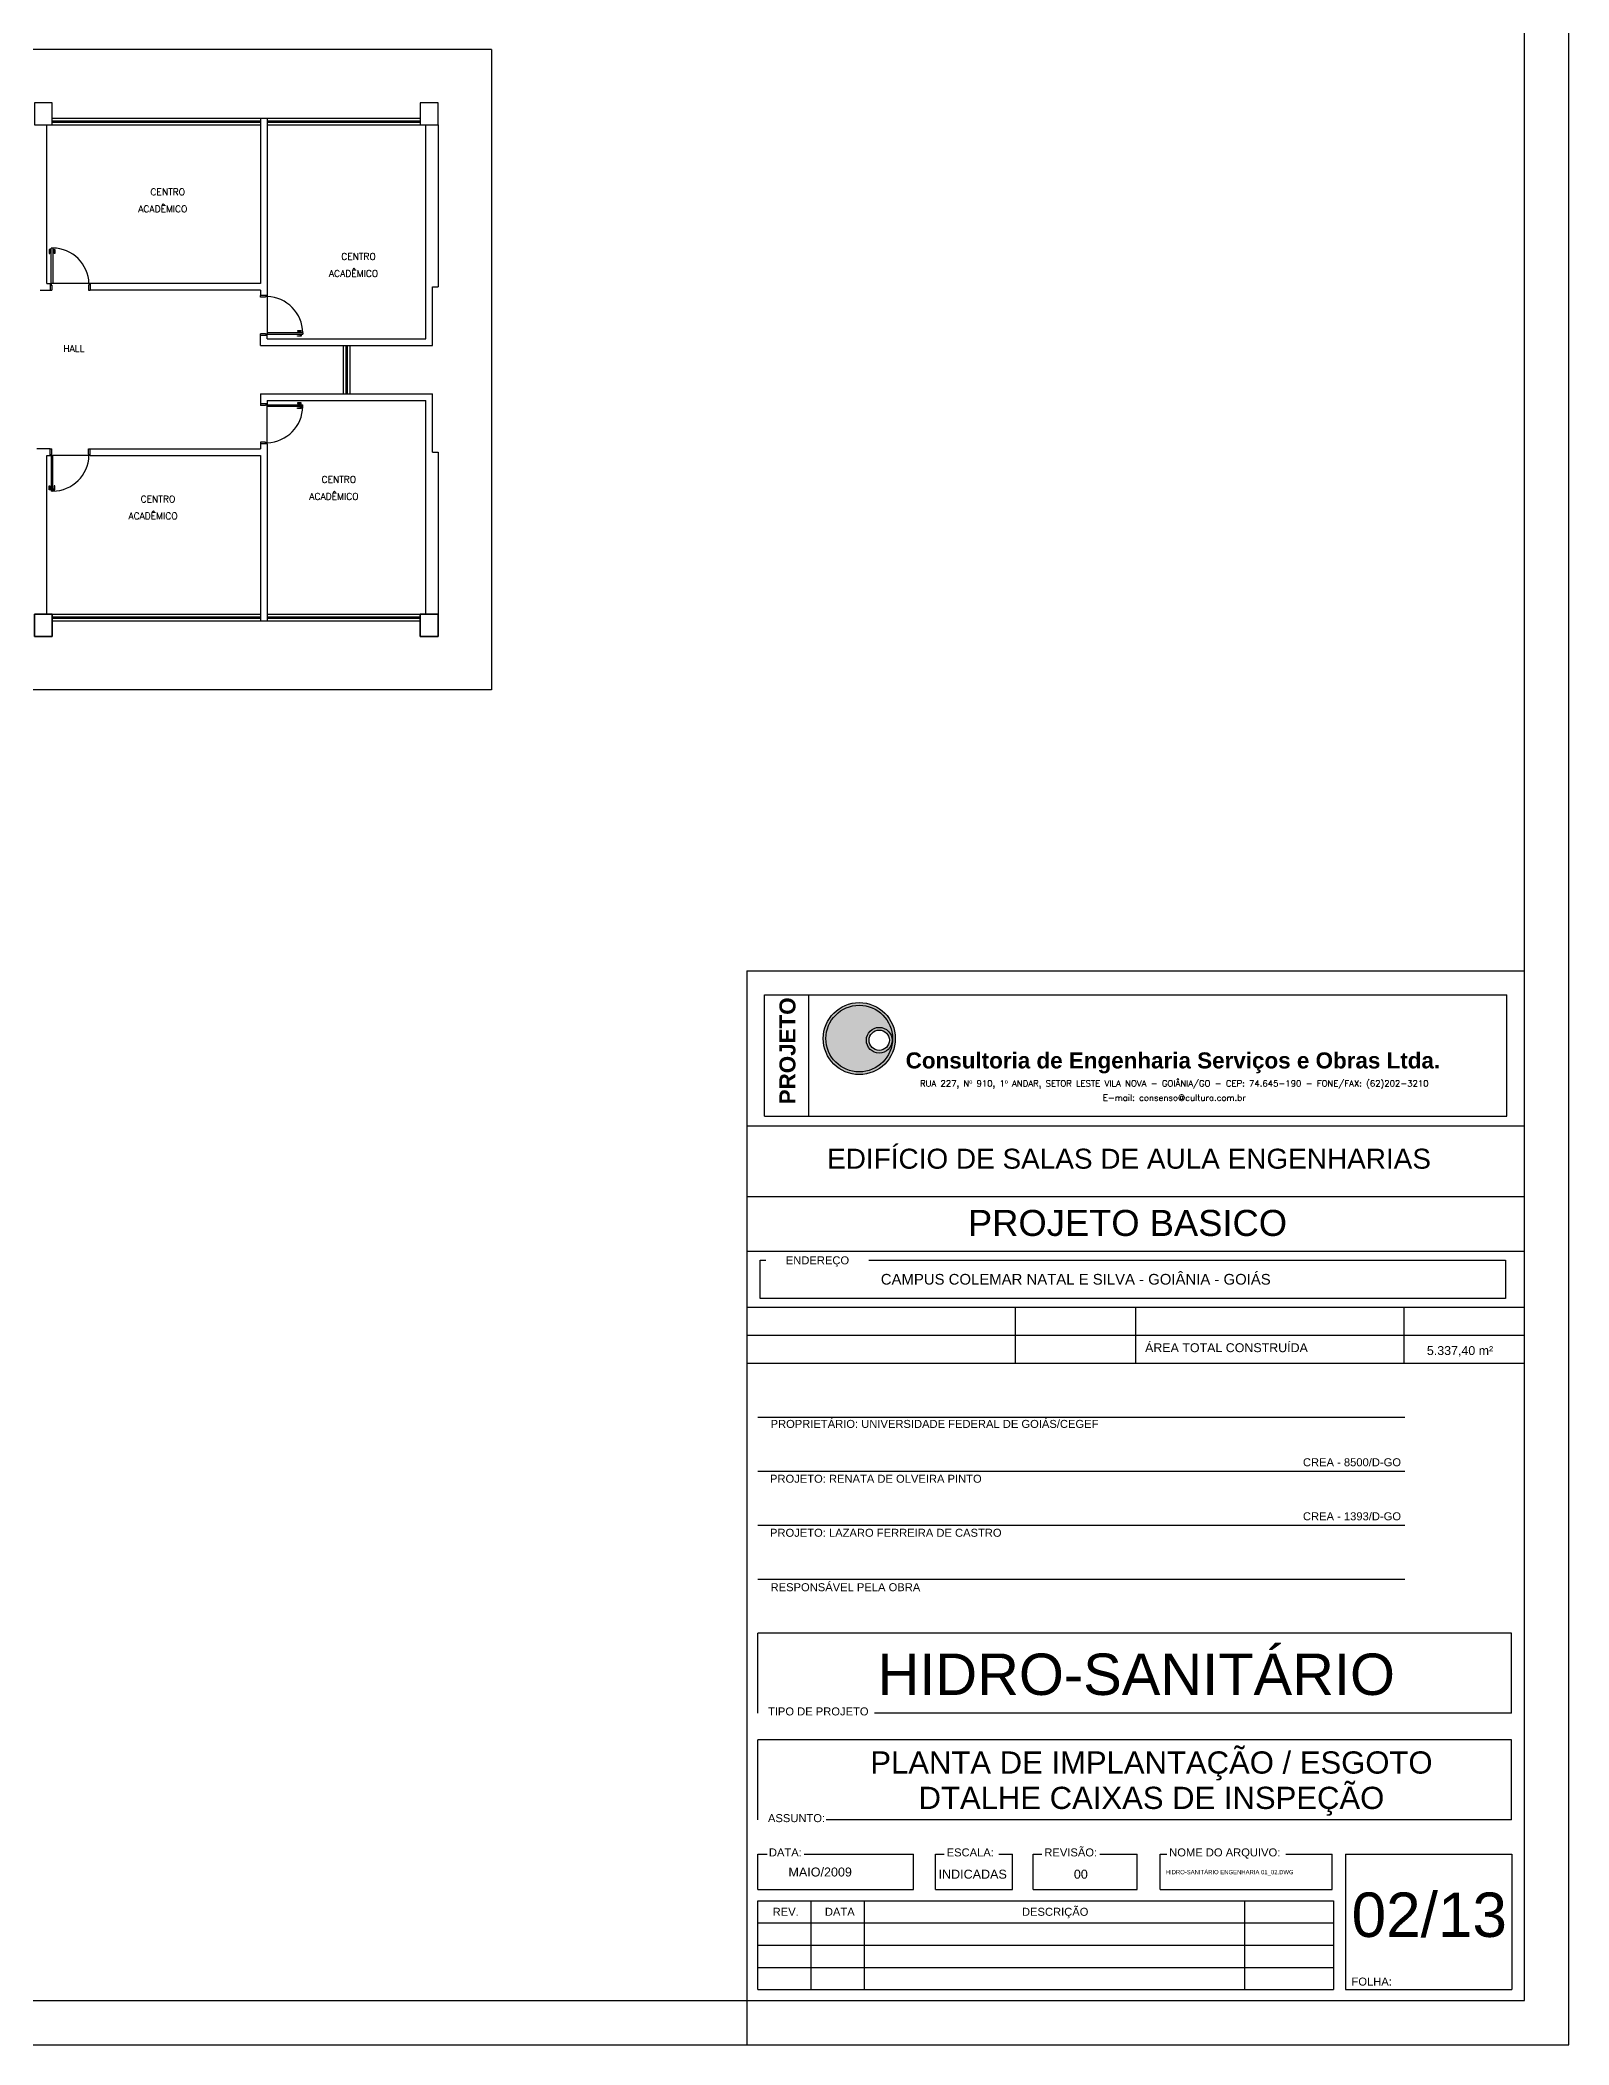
# Model space of a CAD drawing. Header units: millimetres. Extents: x -2485 to 3289, y -257 to 1952.
# Drawn here: x 52.45 to 59.33, y 44.51 to 53.53 of the extents above; entities that cross this region are included whole.
import ezdxf
from ezdxf.enums import TextEntityAlignment as Align

# ---------------------------------------------------------------- set-up
doc = ezdxf.new("R2010")
doc.units = ezdxf.units.MM
doc.header["$LTSCALE"] = 0.3
doc.linetypes.add('CONTINUO', pattern=[0])
for name, color, linetype in [('AUX', 2, 'Continuous'), ('CAR_COLOR12', 20, 'Continuous'), ('CAR_TEXTO_01', 7, 'Continuous'), ('CAR_TEXTO_02', 2, 'Continuous'), ('CARIMBO', 4, 'Continuous'), ('PAREDE', 7, 'CONTINUO'), ('PILAR', 2, 'Continuous'), ('TEXTO', 3, 'Continuous')]:
    doc.layers.add(name, color=color, linetype=linetype)
doc.styles.add('ARIAL', font='ARIAL.TTF', dxfattribs={"height": 0.12})
doc.styles.add('CAIXA', font='swiss.ttf')
doc.styles.add('ROMANS', font='romans.shx', dxfattribs={"height": 0.03})
doc.styles.add('SANSSERIFBOLD', font='sasb____.pfb')

msp = doc.modelspace()

# ---------------------------------------------------------------- hatches: boundary and pattern name
at = {"layer": 'CAR_COLOR12'}
h = msp.add_hatch(color=256, dxfattribs=at)
h.paths.add_polyline_path([(55.986233, 49.038669, 1), (56.285916, 49.038669, 1)])
h.paths.add_polyline_path([(56.283762, 49.031177, 1), (56.167912, 49.031177, 1)], flags=16)
h = msp.add_hatch(color=256, dxfattribs=at)
h.paths.add_polyline_path([(55.986233, 49.038669, 1), (56.285916, 49.038669, 1)])
h.paths.add_polyline_path([(56.283762, 49.031177, 1), (56.167912, 49.031177, 1)], flags=16)
at = {"layer": 'CAR_TEXTO_01'}
h = msp.add_hatch(color=256, dxfattribs=at)
h.paths.add_polyline_path([(56.298195, 49.038669, 1.00000074), (55.973954, 49.038669, 1.00000074)])
h.paths.add_polyline_path([(56.285916, 49.038669, 1), (55.986233, 49.038669, 1)], flags=16)
h = msp.add_hatch(color=256, dxfattribs=at)
h.paths.add_polyline_path([(56.298195, 49.038669, 1.00000074), (55.973954, 49.038669, 1.00000074)])
h.paths.add_polyline_path([(56.285916, 49.038669, 1), (55.986233, 49.038669, 1)], flags=16)
h = msp.add_hatch(color=256, dxfattribs=at)
h.paths.add_polyline_path([(56.283762, 49.031177, 1), (56.167912, 49.031177, 1)])
h.paths.add_polyline_path([(56.271483, 49.031177, -1), (56.180191, 49.031177, -1)], flags=16)
h = msp.add_hatch(color=256, dxfattribs=at)
h.paths.add_polyline_path([(56.283762, 49.031177, 1), (56.167912, 49.031177, 1)])
h.paths.add_polyline_path([(56.271483, 49.031177, -1), (56.180191, 49.031177, -1)], flags=16)

# ---------------------------------------------------------------- linework, layer by layer
at = {"color": 4, "linetype": 'Continuous'}
for p, q in [((59.329768, 44.510518), (59.329768, 60.510518)), ((29.554208, 44.510518), (59.329768, 44.510518))]:
    msp.add_line(p, q, dxfattribs=at)
at = {"color": 12, "linetype": 'Continuous'}
for p, q in [((59.129768, 44.710518), (59.129768, 60.310518)), ((30.054208, 44.710518), (59.129768, 44.710518))]:
    msp.add_line(p, q, dxfattribs=at)
at = {"layer": 'AUX', "color": 12, "linetype": 'Continuous'}
msp.add_line((55.629748, 44.710518), (59.129768, 44.710518), dxfattribs=at)
at = {"layer": 'CAR_TEXTO_01'}
for p, q in [((55.629768, 49.343184), (55.629768, 44.710518)), ((55.629768, 49.343184), (59.129768, 49.343184)), ((55.709768, 48.688869), (55.709768, 49.236105)), ((55.709768, 48.688869), (55.709768, 49.236105)), ((55.709768, 49.236105), (59.049768, 49.236105)), ((55.709768, 49.236105), (59.049768, 49.236105)), ((55.909768, 48.688869), (55.909768, 49.236105)), ((55.909768, 48.688869), (55.909768, 49.236105)), ((59.049768, 48.688869), (59.049768, 49.236105)), ((59.049768, 48.688869), (59.049768, 49.236105)), ((55.629768, 48.645793), (59.129768, 48.645793)), ((55.709768, 48.688869), (59.049768, 48.688869)), ((55.709768, 48.688869), (59.049768, 48.688869)), ((55.629768, 48.327518), (59.129768, 48.327518)), ((55.629768, 48.081481), (59.129768, 48.081481)), ((55.629768, 47.829873), (59.129768, 47.829873)), ((56.837157, 47.829873), (56.837157, 47.578553)), ((57.379768, 47.829873), (57.379768, 47.578553)), ((58.587157, 47.829873), (58.587157, 47.578553)), ((55.629768, 47.704213), (59.129768, 47.704213)), ((55.629768, 47.578553), (59.129768, 47.578553)), ((55.679768, 47.335464), (58.591678, 47.335464)), ((55.679772, 47.092376), (58.591682, 47.092376)), ((55.679768, 46.849287), (58.591678, 46.849287)), ((55.679768, 46.606198), (58.591678, 46.606198)), ((55.679768, 46.00311), (55.679768, 46.36311)), ((59.071051, 46.36311), (55.679768, 46.36311)), ((59.071051, 46.00311), (59.071051, 46.36311)), ((59.071051, 46.00311), (56.205119, 46.00311)), ((55.679768, 45.522936), (55.679768, 45.882936)), ((59.071051, 45.882936), (55.679768, 45.882936)), ((59.071051, 45.522936), (59.071051, 45.882936)), ((59.071051, 45.522936), (55.986556, 45.522936)), ((55.679768, 45.209514), (55.679768, 45.369514)), ((55.679768, 45.369514), (55.721069, 45.369514)), ((55.88759, 45.369514), (56.379768, 45.369514)), ((56.379768, 45.209514), (56.379768, 45.369514)), ((56.479768, 45.369514), (56.517973, 45.369514)), ((56.479768, 45.209514), (56.479768, 45.369514)), ((56.763857, 45.369514), (56.825151, 45.369514)), ((56.825151, 45.209514), (56.825151, 45.369514)), ((56.919333, 45.369514), (56.958314, 45.369514)), ((56.919333, 45.209514), (56.919333, 45.369514)), ((57.218777, 45.369514), (57.386169, 45.369514)), ((57.386169, 45.209514), (57.386169, 45.369514)), ((57.489572, 45.369514), (57.520452, 45.369514)), ((57.489572, 45.209514), (57.489572, 45.369514)), ((58.056133, 45.369514), (58.264475, 45.369514)), ((58.264475, 45.209514), (58.264475, 45.369514)), ((58.323673, 45.369514), (59.073147, 45.369514)), ((58.323673, 45.369514), (58.323673, 44.759514)), ((59.073147, 45.369514), (59.073147, 44.759514)), ((55.679768, 45.209514), (56.379768, 45.209514)), ((56.479768, 45.209514), (56.825151, 45.209514)), ((56.919333, 45.209514), (57.386169, 45.209514)), ((57.489572, 45.209514), (58.264475, 45.209514)), ((55.679768, 45.159514), (58.270294, 45.159514)), ((55.679768, 44.759514), (55.679768, 45.159514)), ((55.919768, 44.759514), (55.919768, 45.159514)), ((56.159768, 44.759514), (56.159768, 45.159514)), ((57.870294, 45.159514), (57.870294, 44.759514)), ((58.270294, 45.159514), (58.270294, 44.759514)), ((55.679768, 45.059514), (58.270294, 45.059514)), ((55.679768, 44.959514), (58.270294, 44.959514)), ((55.679768, 44.859514), (58.270294, 44.859514)), ((55.679768, 44.759514), (58.270294, 44.759514)), ((58.323673, 44.759514), (59.073147, 44.759514)), ((55.629748, 44.710518), (55.629748, 44.510518))]:
    msp.add_line(p, q, dxfattribs=at)
msp.add_lwpolyline([(56.17849, 48.042019), (59.044456, 48.042019), (59.044456, 47.869335), (55.690727, 47.869335), (55.690727, 48.042019), (55.715268, 48.042019)], dxfattribs=at)
for centre, radius in [((56.136075, 49.038669), 0.16212), ((56.136075, 49.038669), 0.16212), ((56.136075, 49.038669), 0.149841), ((56.136075, 49.038669), 0.149841), ((56.225837, 49.031177), 0.057925), ((56.225837, 49.031177), 0.057925), ((56.225837, 49.031177), 0.057925), ((56.225837, 49.031177), 0.057925), ((56.225837, 49.031177), 0.045646), ((56.225837, 49.031177), 0.045646)]:
    msp.add_circle(centre, radius, dxfattribs=at)
at = {"layer": 'PAREDE'}
for p, q in [((54.480453, 53.489837), (47.165453, 53.489837)), ((54.480453, 53.489837), (54.480453, 50.607837)), ((52.479453, 52.435837), (52.479453, 53.149837)), ((52.504453, 53.179837), (53.441453, 53.179837)), ((52.504453, 53.167837), (53.441453, 53.167837)), ((52.504453, 53.161837), (53.441453, 53.161837)), ((52.504453, 53.149837), (53.441453, 53.149837)), ((53.441453, 53.179837), (53.471453, 53.179837)), ((53.441453, 53.179837), (53.441453, 52.435837)), ((53.471453, 53.179837), (54.160453, 53.179837)), ((53.471453, 53.179837), (53.471453, 52.382837)), ((53.471453, 53.167837), (54.160453, 53.167837)), ((53.471453, 53.161837), (54.160453, 53.161837)), ((53.471453, 53.149837), (54.160453, 53.149837)), ((54.185453, 52.187837), (54.185453, 53.149837)), ((54.240453, 53.149837), (54.240453, 52.420837)), ((52.499453, 52.435837), (52.499453, 52.595837)), ((52.506453, 52.595837), (52.499453, 52.595837)), ((52.506453, 52.595837), (52.506453, 52.435837)), ((52.499453, 52.589255), (52.490703, 52.589255)), ((52.490703, 52.589255), (52.490703, 52.571755)), ((52.490703, 52.571755), (52.49289, 52.571755)), ((52.49289, 52.571755), (52.49289, 52.586455)), ((52.49289, 52.586455), (52.499453, 52.586455)), ((52.506453, 52.589255), (52.515203, 52.589255)), ((52.513015, 52.586455), (52.506453, 52.586455)), ((52.513015, 52.571755), (52.513015, 52.586455)), ((52.515203, 52.571755), (52.513015, 52.571755)), ((52.515203, 52.589255), (52.515203, 52.571755)), ((52.479453, 52.435837), (52.494453, 52.435837)), ((52.479453, 52.435837), (52.494453, 52.435837)), ((52.494453, 52.435837), (52.494453, 52.405837)), ((52.494453, 52.435837), (52.499453, 52.435837)), ((52.506453, 52.435837), (52.499453, 52.435837)), ((52.499453, 52.435837), (52.499453, 52.428837)), ((52.499453, 52.428837), (52.501953, 52.428837)), ((52.501953, 52.428837), (52.501953, 52.405837)), ((52.669453, 52.435837), (52.506453, 52.435837)), ((52.669453, 52.428837), (52.666953, 52.428837)), ((52.666953, 52.428837), (52.666953, 52.405837)), ((52.674453, 52.435837), (52.669453, 52.435837)), ((52.669453, 52.435837), (52.669453, 52.428837)), ((53.441453, 52.435837), (52.674453, 52.435837)), ((52.674453, 52.435837), (52.674453, 52.405837)), ((54.215453, 52.157837), (54.215453, 52.420837)), ((54.215453, 52.420837), (54.240453, 52.420837)), ((52.449453, 52.405837), (52.494453, 52.405837)), ((52.479453, 52.405837), (52.494453, 52.405837)), ((52.494453, 52.405837), (52.501953, 52.405837)), ((52.666953, 52.405837), (52.674453, 52.405837)), ((53.441453, 52.405837), (52.674453, 52.405837)), ((53.441453, 52.405837), (53.441453, 52.382837)), ((53.441453, 52.375337), (53.441453, 52.382837)), ((53.471453, 52.382837), (53.441453, 52.382837)), ((53.464453, 52.375337), (53.441453, 52.375337)), ((53.471453, 52.377837), (53.464453, 52.377837)), ((53.464453, 52.377837), (53.464453, 52.375337)), ((53.471453, 52.382837), (53.471453, 52.377837)), ((53.471453, 52.377837), (53.471453, 52.214837)), ((53.464453, 52.210337), (53.441453, 52.210337)), ((53.441453, 52.202837), (53.441453, 52.210337)), ((53.471453, 52.202837), (53.441453, 52.202837)), ((53.441453, 52.157837), (53.441453, 52.202837)), ((53.441453, 52.157837), (54.215453, 52.157837)), ((53.464453, 52.207837), (53.464453, 52.210337)), ((53.471453, 52.207837), (53.464453, 52.207837)), ((53.631453, 52.214837), (53.471453, 52.214837)), ((53.471453, 52.214837), (53.471453, 52.207837)), ((53.471453, 52.207837), (53.631453, 52.207837)), ((53.471453, 52.202837), (53.471453, 52.207837)), ((53.471453, 52.187837), (53.471453, 52.202837)), ((53.471453, 52.187837), (53.471453, 52.202837)), ((53.471453, 52.187837), (54.185453, 52.187837)), ((53.624871, 52.223587), (53.607371, 52.223587)), ((53.607371, 52.223587), (53.607371, 52.221399)), ((53.607371, 52.221399), (53.622071, 52.221399)), ((53.607371, 52.199087), (53.607371, 52.201274)), ((53.607371, 52.201274), (53.622071, 52.201274)), ((53.624871, 52.199087), (53.607371, 52.199087)), ((53.622071, 52.221399), (53.622071, 52.214837)), ((53.622071, 52.201274), (53.622071, 52.207837)), ((53.624871, 52.214837), (53.624871, 52.223587)), ((53.624871, 52.207837), (53.624871, 52.199087)), ((53.631453, 52.214837), (53.631453, 52.207837)), ((53.813452, 52.157837), (53.813453, 51.939837)), ((53.825452, 52.157837), (53.825453, 51.939837)), ((53.831452, 52.157837), (53.831453, 51.939837)), ((53.843452, 52.157837), (53.843453, 51.939837)), ((53.441453, 51.939837), (54.215453, 51.939837)), ((53.441453, 51.939837), (53.441453, 51.894837)), ((53.471453, 51.894837), (53.441453, 51.894837)), ((53.441453, 51.894837), (53.441453, 51.887337)), ((53.464453, 51.887337), (53.441453, 51.887337)), ((53.471453, 51.889837), (53.464453, 51.889837)), ((53.464453, 51.889837), (53.464453, 51.887337)), ((53.471453, 51.909837), (54.185453, 51.909837)), ((53.471453, 51.909837), (53.471453, 51.894837)), ((53.471453, 51.909837), (53.471453, 51.894837)), ((53.471453, 51.894837), (53.471453, 51.889837)), ((53.471453, 51.889837), (53.631453, 51.889837)), ((53.471453, 51.882837), (53.471453, 51.889837)), ((53.631453, 51.882837), (53.471453, 51.882837)), ((53.471453, 51.719837), (53.471453, 51.882837)), ((53.624871, 51.898587), (53.607371, 51.898587)), ((53.607371, 51.898587), (53.607371, 51.896399)), ((53.607371, 51.896399), (53.622071, 51.896399)), ((53.607371, 51.874087), (53.607371, 51.876274)), ((53.607371, 51.876274), (53.622071, 51.876274)), ((53.624871, 51.874087), (53.607371, 51.874087)), ((53.622071, 51.896399), (53.622071, 51.889837)), ((53.622071, 51.876274), (53.622071, 51.882837)), ((53.624871, 51.889837), (53.624871, 51.898587)), ((53.624871, 51.882837), (53.624871, 51.874087)), ((53.631453, 51.882837), (53.631453, 51.889837)), ((54.185453, 50.947837), (54.185453, 51.909837)), ((54.215453, 51.676837), (54.215453, 51.939837)), ((52.494453, 51.691837), (52.434453, 51.691837)), ((52.494453, 51.661837), (52.494453, 51.691837)), ((52.494453, 51.691837), (52.501953, 51.691837)), ((52.501953, 51.668837), (52.501953, 51.691837)), ((52.666953, 51.668837), (52.666953, 51.691837)), ((52.666953, 51.691837), (52.674453, 51.691837)), ((52.674453, 51.691837), (53.441453, 51.691837)), ((52.674453, 51.661837), (52.674453, 51.691837)), ((53.464453, 51.722337), (53.441453, 51.722337)), ((53.441453, 51.722337), (53.441453, 51.714837)), ((53.441453, 51.714837), (53.441453, 51.691837)), ((53.471453, 51.714837), (53.441453, 51.714837)), ((53.464453, 51.719837), (53.464453, 51.722337)), ((53.471453, 51.719837), (53.464453, 51.719837)), ((53.471453, 51.714837), (53.471453, 51.719837)), ((53.471453, 51.714837), (53.471453, 50.917837)), ((52.479453, 50.947837), (52.479453, 51.661837)), ((52.479453, 51.661837), (52.494453, 51.661837)), ((52.494453, 51.661837), (52.499453, 51.661837)), ((52.499453, 51.661837), (52.499453, 51.668837)), ((52.499453, 51.668837), (52.501953, 51.668837)), ((52.499453, 51.661837), (52.499453, 51.501837)), ((52.506453, 51.661837), (52.499453, 51.661837)), ((52.506453, 51.501837), (52.506453, 51.661837)), ((52.669453, 51.661837), (52.506453, 51.661837)), ((52.669453, 51.668837), (52.666953, 51.668837)), ((52.669453, 51.661837), (52.669453, 51.668837)), ((52.674453, 51.661837), (52.669453, 51.661837)), ((52.674453, 51.661837), (53.441453, 51.661837)), ((53.441453, 51.661837), (53.441453, 50.917837)), ((54.215453, 51.676837), (54.240453, 51.676837)), ((54.240453, 51.676837), (54.240453, 50.947837)), ((52.490703, 51.508419), (52.490703, 51.525919)), ((52.490703, 51.525919), (52.49289, 51.525919)), ((52.49289, 51.525919), (52.49289, 51.511219)), ((52.49289, 51.511219), (52.499453, 51.511219)), ((52.513015, 51.511219), (52.506453, 51.511219)), ((52.515203, 51.525919), (52.513015, 51.525919)), ((52.513015, 51.525919), (52.513015, 51.511219)), ((52.515203, 51.508419), (52.515203, 51.525919)), ((52.499453, 51.508419), (52.490703, 51.508419)), ((52.506453, 51.501837), (52.499453, 51.501837)), ((52.506453, 51.508419), (52.515203, 51.508419)), ((52.504453, 50.947837), (53.441453, 50.947837)), ((52.504453, 50.935837), (53.441453, 50.935837)), ((52.504453, 50.929837), (53.441453, 50.929837)), ((52.504453, 50.917837), (53.441453, 50.917837)), ((53.441453, 50.917837), (53.471453, 50.917837)), ((53.471453, 50.947837), (54.160453, 50.947837)), ((53.471453, 50.935837), (54.160453, 50.935837)), ((53.471453, 50.929837), (54.160453, 50.929837)), ((53.471453, 50.917837), (54.160453, 50.917837)), ((54.480453, 50.607837), (45.800453, 50.607837))]:
    msp.add_line(p, q, dxfattribs=at)
for centre, start, end in [((52.504423, 52.430741), 1.7686294, 89.2956579), ((53.466357, 52.212807), 0.7043421, 88.2313706), ((53.466357, 51.884866), 271.7686294, 359.2956579), ((52.504423, 51.666933), 270.7043421, 358.2313706)]:
    msp.add_arc(centre, 0.165108, start, end, dxfattribs=at)
at = {"layer": 'PILAR'}
for points in [[(52.424453, 53.149837), (52.504453, 53.149837), (52.504453, 53.249837), (52.424453, 53.249837)], [(52.424453, 53.149837), (52.504453, 53.149837), (52.504453, 53.249837), (52.424453, 53.249837)], [(54.160453, 53.149837), (54.240453, 53.149837), (54.240453, 53.249837), (54.160453, 53.249837)], [(52.424453, 50.847837), (52.504453, 50.847837), (52.504453, 50.947837), (52.424453, 50.947837)], [(52.424453, 50.947837), (52.504453, 50.947837), (52.504453, 50.847837), (52.424453, 50.847837)], [(52.424453, 50.947837), (52.504453, 50.947837), (52.504453, 50.847837), (52.424453, 50.847837)], [(54.160453, 50.847837), (54.240453, 50.847837), (54.240453, 50.947837), (54.160453, 50.947837)], [(54.160453, 50.947837), (54.240453, 50.947837), (54.240453, 50.847837), (54.160453, 50.847837)]]:
    msp.add_lwpolyline(points, close=True, dxfattribs=at)

# ---------------------------------------------------------------- texts
at = {"layer": 'CAR_TEXTO_01', "style": 'ROMANS'}
for s, p in [('RUA 227, Nº 910, 1º ANDAR, SETOR LESTE VILA NOVA - GOIÂNIA/GO - CEP: 74.645-190 - FONE/FAX: (62)202-3210', (57.553752, 48.822627)), ('E-mail: consenso@cultura.com.br', (57.553752, 48.758321))]:
    msp.add_text(s, height=0.028, dxfattribs=at).set_placement(p, align=Align.CENTER)
at = {"layer": 'CAR_TEXTO_01', "style": 'ARIAL'}
for s, height, p in [('ENDEREÇO', 0.036, (55.805545, 48.022805)), ('ÁREA TOTAL CONSTRUÍDA', 0.04, (57.422269, 47.627706)), ('5.337,40 m²', 0.04, (58.690684, 47.614799)), ('PROPRIETÁRIO: UNIVERSIDADE FEDERAL DE GOIÁS/CEGEF', 0.036, (55.737042, 47.286746)), (' CREA - 8500/D-GO', 0.036, (58.11884, 47.11419)), ('PROJETO: RENATA DE OLVEIRA PINTO', 0.036, (55.734342, 47.040069)), (' CREA - 1393/D-GO', 0.036, (58.11884, 46.871101)), ('PROJETO: LAZARO FERREIRA DE CASTRO', 0.036, (55.734342, 46.79698)), ('RESPONSÁVEL PELA OBRA', 0.036, (55.737042, 46.551929)), ('TIPO DE PROJETO', 0.036, (55.725253, 45.993081)), ('ASSUNTO:', 0.036, (55.725253, 45.512908)), ('DATA:', 0.036, (55.729407, 45.358661)), ('ESCALA:', 0.036, (56.529407, 45.358661)), ('REVISÃO:', 0.036, (56.968972, 45.358661)), ('NOME DO ARQUIVO:', 0.036, (57.530921, 45.358661)), ('MAIO/2009', 0.0404082, (55.817397, 45.268279)), ('INDICADAS', 0.0404082, (56.492838, 45.258569)), ('00', 0.0404082, (57.101826, 45.258569)), ('HIDRO-SANITÁRIO ENGENHARIA 01_02.DWG', 0.01905795, (57.515352, 45.278419)), ('REV.', 0.036, (55.746298, 45.091473)), ('DATA', 0.036, (55.9814, 45.091473)), ('DESCRIÇÃO', 0.036, (56.868416, 45.091473)), ('FOLHA:', 0.036, (58.351333, 44.777424))]:
    msp.add_text(s, height=height, dxfattribs=at).set_placement(p)
at = {"layer": 'CAR_TEXTO_02', "style": 'SANSSERIFBOLD'}
msp.add_text('PROJETO', height=0.0720635, rotation=90, dxfattribs=at).set_placement((55.848878, 48.983361), align=Align.CENTER)
at = {"layer": 'CAR_TEXTO_02'}
for s, height, style, p in [('Consultoria de Engenharia Serviços e Obras Ltda.', 0.07222734, 'SANSSERIFBOLD', (57.547671, 48.904247)), ('EDIFÍCIO DE SALAS DE AULA ENGENHARIAS', 0.09, 'CAIXA', (57.350142, 48.453101)), ('PROJETO BASICO', 0.11712236, 'CAIXA', (57.343192, 48.150483)), ('HIDRO-SANITÁRIO', 0.18639425, 'CAIXA', (57.38258, 46.085079)), ('PLANTA DE IMPLANTAÇÃO / ESGOTO', 0.1, 'CAIXA', (57.450973, 45.731256)), ('DTALHE CAIXAS DE INSPEÇÃO', 0.1, 'CAIXA', (57.450973, 45.5721))]:
    msp.add_text(s, height=height, dxfattribs=dict(at, style=style)).set_placement(p, align=Align.CENTER)
at = {"layer": 'CAR_TEXTO_02', "style": 'CAIXA'}
msp.add_text('02/13', height=0.2, dxfattribs=at).set_placement((58.351837, 44.996276))
at = {"layer": 'CARIMBO', "style": 'ARIAL'}
msp.add_text('CAMPUS COLEMAR NATAL E SILVA - GOIÂNIA - GOIÁS', height=0.048, dxfattribs=at).set_placement((56.233025, 47.931692))
at = {"layer": 'TEXTO', "style": 'ROMANS'}
for s, p in [('CENTRO ', (52.94622, 52.833083)), ('ACADÊMICO', (52.891281, 52.756765)), ('ACADÊMICO', (53.749641, 52.466549)), ('CENTRO ', (53.80458, 52.542866)), ('HALL', (52.554042, 52.128493)), ('CENTRO ', (53.71622, 51.539727)), ('CENTRO ', (52.90204, 51.4514)), ('ACADÊMICO', (53.661281, 51.463409)), ('ACADÊMICO', (52.847101, 51.375083))]:
    msp.add_text(s, height=0.03, dxfattribs=at).set_placement(p)

doc.saveas('drawing.dxf')
